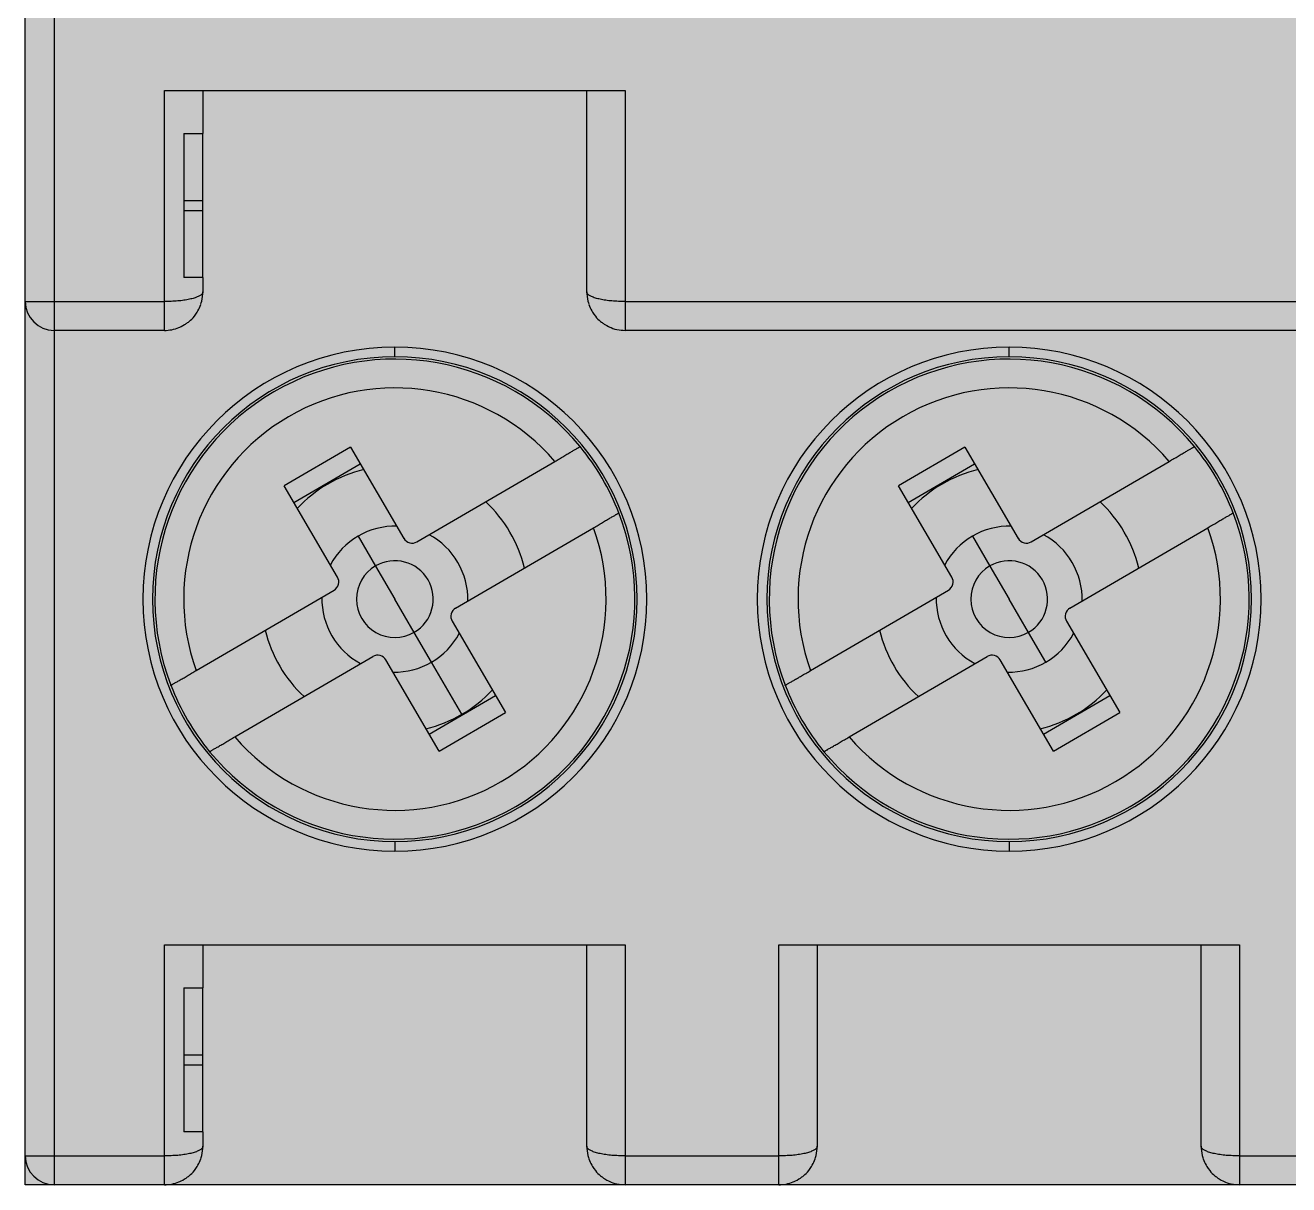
# Model space of a CAD drawing. Extents: x -20 to 2016, y -5898 to 916.
# Drawn here: x 955.75 to 968.92, y 38.16 to 50.24 of the extents above; entities that cross this region are included whole.
import ezdxf

# ---------------------------------------------------------------- set-up
doc = ezdxf.new("R2010")
doc.units = 0
doc.layers.add('MAIN-1', color=7, linetype='Continuous')
doc.layers.add('SYMS', color=7, linetype='Continuous')

msp = doc.modelspace()

# ---------------------------------------------------------------- hatches: boundary and pattern name
at = {"layer": 'SYMS', "true_color": 0x636466}
h = msp.add_hatch(color=251, dxfattribs=at)
h.dxf.hatch_style = 1
h.paths.add_polyline_path([(955.755, 38.159), (982.655, 38.159), (982.655, 117.159), (955.755, 117.159)])

# ---------------------------------------------------------------- linework, layer by layer
at = {"layer": 'MAIN-1'}
for p, q in [((955.755, 47.359), (955.755, 56.959)), ((956.055, 56.959), (956.055, 47.359)), ((957.205, 47.359), (957.205, 49.559)), ((957.205, 49.559), (962.005, 49.559)), ((957.605, 49.559), (957.605, 49.109)), ((961.605, 47.459), (961.605, 49.559)), ((962.005, 49.559), (962.005, 47.359)), ((957.405, 49.109), (957.405, 47.609)), ((957.405, 49.109), (957.605, 49.109)), ((957.605, 48.409), (957.605, 49.109)), ((957.605, 48.409), (957.405, 48.409)), ((957.405, 48.309), (957.605, 48.309)), ((957.605, 48.309), (957.605, 48.409)), ((957.605, 47.609), (957.605, 48.309)), ((957.605, 47.609), (957.405, 47.609)), ((957.605, 47.609), (957.605, 47.459)), ((957.479, 47.386), (957.465, 47.383)), ((957.491, 47.389), (957.479, 47.386)), ((957.504, 47.392), (957.491, 47.389)), ((957.515, 47.396), (957.504, 47.392)), ((957.526, 47.399), (957.515, 47.396)), ((957.537, 47.403), (957.526, 47.399)), ((957.546, 47.407), (957.537, 47.403)), ((957.555, 47.411), (957.546, 47.407)), ((957.564, 47.415), (957.555, 47.411)), ((957.571, 47.419), (957.564, 47.415)), ((957.578, 47.423), (957.571, 47.419)), ((957.584, 47.427), (957.578, 47.423)), ((957.59, 47.432), (957.584, 47.427)), ((957.594, 47.436), (957.59, 47.432)), ((957.593, 47.364), (957.598, 47.388)), ((957.598, 47.44), (957.594, 47.436)), ((957.601, 47.445), (957.598, 47.44)), ((957.598, 47.388), (957.602, 47.413)), ((957.603, 47.449), (957.601, 47.445)), ((957.602, 47.413), (957.604, 47.438)), ((957.604, 47.454), (957.603, 47.449)), ((957.605, 47.459), (957.604, 47.454)), ((957.604, 47.438), (957.605, 47.459)), ((961.605, 47.454), (961.605, 47.459)), ((961.605, 47.459), (961.605, 47.438)), ((961.606, 47.449), (961.605, 47.454)), ((961.605, 47.438), (961.607, 47.413)), ((961.608, 47.445), (961.606, 47.449)), ((961.607, 47.413), (961.611, 47.388)), ((961.611, 47.44), (961.608, 47.445)), ((961.615, 47.436), (961.611, 47.44)), ((961.611, 47.388), (961.616, 47.364)), ((961.619, 47.432), (961.615, 47.436)), ((961.625, 47.427), (961.619, 47.432)), ((961.631, 47.423), (961.625, 47.427)), ((961.638, 47.419), (961.631, 47.423)), ((961.645, 47.415), (961.638, 47.419)), ((961.654, 47.411), (961.645, 47.415)), ((961.663, 47.407), (961.654, 47.411)), ((961.672, 47.403), (961.663, 47.407)), ((961.683, 47.399), (961.672, 47.403)), ((961.694, 47.396), (961.683, 47.399)), ((961.706, 47.392), (961.694, 47.396)), ((961.718, 47.389), (961.706, 47.392)), ((961.731, 47.386), (961.718, 47.389)), ((961.744, 47.383), (961.731, 47.386)), ((955.755, 38.459), (955.755, 47.359)), ((955.755, 47.359), (956.055, 47.359)), ((956.055, 47.359), (957.205, 47.359)), ((956.055, 47.359), (956.055, 47.059)), ((957.205, 47.059), (957.205, 47.359)), ((957.222, 47.359), (957.205, 47.359)), ((957.24, 47.359), (957.222, 47.359)), ((957.257, 47.36), (957.24, 47.359)), ((957.275, 47.361), (957.257, 47.36)), ((957.292, 47.362), (957.275, 47.361)), ((957.309, 47.363), (957.292, 47.362)), ((957.326, 47.364), (957.309, 47.363)), ((957.343, 47.365), (957.326, 47.364)), ((957.359, 47.367), (957.343, 47.365)), ((957.376, 47.368), (957.359, 47.367)), ((957.392, 47.37), (957.376, 47.368)), ((957.407, 47.373), (957.392, 47.37)), ((957.422, 47.375), (957.407, 47.373)), ((957.437, 47.378), (957.422, 47.375)), ((957.451, 47.38), (957.437, 47.378)), ((957.465, 47.383), (957.451, 47.38)), ((957.545, 47.249), (957.554, 47.264)), ((957.554, 47.264), (957.562, 47.279)), ((957.562, 47.279), (957.569, 47.295)), ((957.569, 47.295), (957.576, 47.311)), ((957.576, 47.311), (957.582, 47.327)), ((957.584, 47.333), (957.588, 47.344)), ((957.588, 47.344), (957.593, 47.364)), ((961.616, 47.364), (961.621, 47.344)), ((961.621, 47.344), (961.625, 47.333)), ((961.627, 47.327), (961.633, 47.311)), ((961.633, 47.311), (961.64, 47.295)), ((961.64, 47.295), (961.647, 47.279)), ((961.647, 47.279), (961.656, 47.264)), ((961.656, 47.264), (961.664, 47.249)), ((961.758, 47.38), (961.744, 47.383)), ((961.772, 47.378), (961.758, 47.38)), ((961.787, 47.375), (961.772, 47.378)), ((961.802, 47.373), (961.787, 47.375)), ((961.818, 47.37), (961.802, 47.373)), ((961.834, 47.368), (961.818, 47.37)), ((961.85, 47.367), (961.834, 47.368)), ((961.866, 47.365), (961.85, 47.367)), ((961.883, 47.364), (961.866, 47.365)), ((961.9, 47.363), (961.883, 47.364)), ((961.917, 47.362), (961.9, 47.363)), ((961.934, 47.361), (961.917, 47.362)), ((961.952, 47.36), (961.934, 47.361)), ((961.969, 47.359), (961.952, 47.36)), ((961.987, 47.359), (961.969, 47.359)), ((962.005, 47.359), (961.987, 47.359)), ((962.005, 47.359), (976.405, 47.359)), ((962.005, 47.359), (962.005, 47.059)), ((957.415, 47.119), (957.424, 47.125)), ((957.424, 47.125), (957.431, 47.129)), ((957.431, 47.129), (957.439, 47.135)), ((957.439, 47.135), (957.446, 47.14)), ((957.446, 47.14), (957.454, 47.146)), ((957.454, 47.146), (957.461, 47.152)), ((957.461, 47.152), (957.468, 47.158)), ((957.468, 47.158), (957.475, 47.164)), ((957.475, 47.164), (957.489, 47.177)), ((957.489, 47.177), (957.502, 47.191)), ((957.502, 47.191), (957.516, 47.208)), ((957.516, 47.208), (957.531, 47.228)), ((957.531, 47.228), (957.541, 47.243)), ((957.535, 47.234), (957.545, 47.249)), ((957.541, 47.243), (957.535, 47.234)), ((961.664, 47.249), (961.674, 47.234)), ((961.674, 47.234), (961.668, 47.243)), ((961.668, 47.243), (961.678, 47.228)), ((961.678, 47.228), (961.694, 47.208)), ((961.694, 47.208), (961.707, 47.191)), ((961.707, 47.191), (961.72, 47.177)), ((961.72, 47.177), (961.734, 47.164)), ((961.734, 47.164), (961.741, 47.158)), ((961.741, 47.158), (961.748, 47.152)), ((961.748, 47.152), (961.756, 47.146)), ((961.756, 47.146), (961.763, 47.14)), ((961.763, 47.14), (961.77, 47.135)), ((961.77, 47.135), (961.778, 47.129)), ((961.778, 47.129), (961.785, 47.125)), ((961.785, 47.125), (961.794, 47.119)), ((956.055, 47.059), (956.055, 38.459)), ((957.205, 47.059), (956.055, 47.059)), ((957.205, 47.059), (957.224, 47.059)), ((957.224, 47.059), (957.243, 47.061)), ((957.243, 47.061), (957.262, 47.063)), ((957.262, 47.063), (957.281, 47.066)), ((957.281, 47.066), (957.3, 47.071)), ((957.3, 47.071), (957.319, 47.076)), ((957.319, 47.076), (957.337, 47.082)), ((957.337, 47.082), (957.355, 47.088)), ((957.355, 47.088), (957.366, 47.093)), ((957.366, 47.093), (957.378, 47.098)), ((957.378, 47.098), (957.396, 47.108)), ((957.396, 47.108), (957.415, 47.119)), ((961.794, 47.119), (961.813, 47.108)), ((961.813, 47.108), (961.831, 47.099)), ((961.831, 47.099), (961.844, 47.092)), ((961.844, 47.092), (961.857, 47.087)), ((961.857, 47.087), (961.877, 47.08)), ((961.877, 47.08), (961.898, 47.073)), ((961.898, 47.073), (961.919, 47.068)), ((961.919, 47.068), (961.94, 47.064)), ((961.94, 47.064), (961.961, 47.061)), ((961.961, 47.061), (961.983, 47.06)), ((961.983, 47.06), (962.005, 47.059)), ((976.405, 47.059), (962.005, 47.059)), ((959.605, 46.784), (959.605, 46.884)), ((966.005, 46.784), (966.005, 46.884)), ((959.144, 45.843), (958.453, 45.44)), ((959.144, 45.843), (959.698, 44.892)), ((961.454, 45.801), (961.463, 45.806)), ((961.463, 45.806), (961.471, 45.81)), ((961.471, 45.81), (961.478, 45.815)), ((961.478, 45.815), (961.485, 45.819)), ((961.485, 45.819), (961.492, 45.823)), ((961.492, 45.823), (961.498, 45.826)), ((961.498, 45.826), (961.504, 45.83)), ((961.504, 45.83), (961.509, 45.833)), ((961.509, 45.833), (961.514, 45.836)), ((961.514, 45.836), (961.518, 45.838)), ((961.518, 45.838), (961.522, 45.84)), ((961.522, 45.84), (961.525, 45.842)), ((961.525, 45.842), (961.528, 45.844)), ((961.528, 45.844), (961.531, 45.845)), ((961.531, 45.845), (961.532, 45.846)), ((961.532, 45.846), (961.534, 45.847)), ((961.534, 45.847), (961.534, 45.848)), ((961.534, 45.848), (961.535, 45.848)), ((965.544, 45.843), (964.853, 45.44)), ((965.544, 45.843), (966.098, 44.892)), ((967.854, 45.801), (967.863, 45.806)), ((967.863, 45.806), (967.871, 45.81)), ((967.871, 45.81), (967.878, 45.815)), ((967.878, 45.815), (967.885, 45.819)), ((967.885, 45.819), (967.892, 45.823)), ((967.892, 45.823), (967.898, 45.826)), ((967.898, 45.826), (967.904, 45.83)), ((967.904, 45.83), (967.909, 45.833)), ((967.909, 45.833), (967.914, 45.836)), ((967.914, 45.836), (967.918, 45.838)), ((967.918, 45.838), (967.922, 45.84)), ((967.922, 45.84), (967.925, 45.842)), ((967.925, 45.842), (967.928, 45.844)), ((967.928, 45.844), (967.931, 45.845)), ((967.931, 45.845), (967.932, 45.846)), ((967.932, 45.846), (967.934, 45.847)), ((967.934, 45.847), (967.934, 45.848)), ((967.934, 45.848), (967.935, 45.848)), ((959.835, 44.856), (961.272, 45.694)), ((961.272, 45.694), (961.284, 45.701)), ((961.284, 45.701), (961.296, 45.708)), ((961.296, 45.708), (961.307, 45.715)), ((961.307, 45.715), (961.319, 45.722)), ((961.319, 45.722), (961.331, 45.729)), ((961.331, 45.729), (961.342, 45.736)), ((961.342, 45.736), (961.354, 45.742)), ((961.354, 45.742), (961.365, 45.749)), ((961.365, 45.749), (961.376, 45.755)), ((961.376, 45.755), (961.387, 45.762)), ((961.387, 45.762), (961.397, 45.768)), ((961.397, 45.768), (961.408, 45.774)), ((961.408, 45.774), (961.418, 45.78)), ((961.418, 45.78), (961.427, 45.785)), ((961.427, 45.785), (961.437, 45.791)), ((961.437, 45.791), (961.446, 45.796)), ((961.446, 45.796), (961.454, 45.801)), ((966.235, 44.856), (967.672, 45.694)), ((967.672, 45.694), (967.684, 45.702)), ((967.684, 45.702), (967.696, 45.709)), ((967.696, 45.709), (967.708, 45.716)), ((967.708, 45.716), (967.72, 45.723)), ((967.72, 45.723), (967.732, 45.729)), ((967.732, 45.729), (967.743, 45.736)), ((967.743, 45.736), (967.754, 45.742)), ((967.754, 45.742), (967.765, 45.749)), ((967.765, 45.749), (967.776, 45.755)), ((967.776, 45.755), (967.787, 45.761)), ((967.787, 45.761), (967.797, 45.768)), ((967.797, 45.768), (967.807, 45.774)), ((967.807, 45.774), (967.817, 45.779)), ((967.817, 45.779), (967.827, 45.785)), ((967.827, 45.785), (967.837, 45.791)), ((967.837, 45.791), (967.846, 45.796)), ((967.846, 45.796), (967.854, 45.801)), ((958.554, 45.267), (959.245, 45.67)), ((964.954, 45.267), (965.645, 45.67)), ((959.007, 44.489), (958.453, 45.44)), ((965.407, 44.489), (964.853, 45.44)), ((961.921, 45.147), (961.925, 45.149)), ((961.925, 45.149), (961.928, 45.151)), ((961.928, 45.151), (961.931, 45.153)), ((961.931, 45.153), (961.934, 45.154)), ((961.934, 45.154), (961.935, 45.155)), ((961.935, 45.155), (961.937, 45.156)), ((961.937, 45.156), (961.938, 45.157)), ((961.938, 45.157), (961.938, 45.157)), ((968.321, 45.147), (968.325, 45.149)), ((968.325, 45.149), (968.328, 45.151)), ((968.328, 45.151), (968.331, 45.153)), ((968.331, 45.153), (968.334, 45.154)), ((968.334, 45.154), (968.335, 45.155)), ((968.335, 45.155), (968.337, 45.156)), ((968.337, 45.156), (968.338, 45.157)), ((968.338, 45.157), (968.338, 45.157)), ((961.687, 45.01), (961.699, 45.017)), ((961.699, 45.017), (961.711, 45.024)), ((961.711, 45.024), (961.722, 45.031)), ((961.722, 45.031), (961.734, 45.038)), ((961.734, 45.038), (961.745, 45.045)), ((961.745, 45.045), (961.757, 45.051)), ((961.757, 45.051), (961.768, 45.058)), ((961.768, 45.058), (961.779, 45.064)), ((961.779, 45.064), (961.79, 45.071)), ((961.79, 45.071), (961.8, 45.077)), ((961.8, 45.077), (961.811, 45.083)), ((961.811, 45.083), (961.821, 45.088)), ((961.821, 45.088), (961.83, 45.094)), ((961.83, 45.094), (961.84, 45.1)), ((961.84, 45.1), (961.849, 45.105)), ((961.849, 45.105), (961.857, 45.11)), ((961.857, 45.11), (961.866, 45.115)), ((961.866, 45.115), (961.874, 45.119)), ((961.874, 45.119), (961.881, 45.124)), ((961.881, 45.124), (961.888, 45.128)), ((961.888, 45.128), (961.895, 45.132)), ((961.895, 45.132), (961.901, 45.135)), ((961.901, 45.135), (961.907, 45.139)), ((961.907, 45.139), (961.912, 45.142)), ((961.912, 45.142), (961.917, 45.145)), ((961.917, 45.145), (961.921, 45.147)), ((968.087, 45.011), (968.099, 45.018)), ((968.099, 45.018), (968.111, 45.025)), ((968.111, 45.025), (968.123, 45.032)), ((968.123, 45.032), (968.135, 45.038)), ((968.135, 45.038), (968.146, 45.045)), ((968.146, 45.045), (968.157, 45.051)), ((968.157, 45.051), (968.168, 45.058)), ((968.168, 45.058), (968.179, 45.064)), ((968.179, 45.064), (968.19, 45.07)), ((968.19, 45.07), (968.2, 45.077)), ((968.2, 45.077), (968.21, 45.082)), ((968.21, 45.082), (968.22, 45.088)), ((968.22, 45.088), (968.23, 45.094)), ((968.23, 45.094), (968.24, 45.1)), ((968.24, 45.1), (968.249, 45.105)), ((968.249, 45.105), (968.257, 45.11)), ((968.257, 45.11), (968.266, 45.115)), ((968.266, 45.115), (968.274, 45.119)), ((968.274, 45.119), (968.281, 45.124)), ((968.281, 45.124), (968.288, 45.128)), ((968.288, 45.128), (968.295, 45.132)), ((968.295, 45.132), (968.301, 45.135)), ((968.301, 45.135), (968.307, 45.139)), ((968.307, 45.139), (968.312, 45.142)), ((968.312, 45.142), (968.317, 45.145)), ((968.317, 45.145), (968.321, 45.147)), ((959.222, 44.915), (959.403, 44.604)), ((960.238, 44.165), (961.675, 45.003)), ((961.675, 45.003), (961.687, 45.01)), ((965.622, 44.915), (965.803, 44.604)), ((966.638, 44.165), (968.075, 45.003)), ((968.075, 45.003), (968.087, 45.011)), ((959.403, 44.604), (959.605, 44.259)), ((965.803, 44.604), (966.005, 44.259)), ((957.534, 43.515), (958.971, 44.353)), ((959.806, 43.913), (959.605, 44.259)), ((963.934, 43.515), (965.371, 44.353)), ((966.206, 43.913), (966.005, 44.259)), ((960.202, 44.029), (960.756, 43.078)), ((966.602, 44.029), (967.156, 43.078)), ((959.987, 43.603), (959.806, 43.913)), ((966.387, 43.603), (966.206, 43.913)), ((957.937, 42.823), (959.374, 43.662)), ((960.065, 42.675), (959.511, 43.626)), ((960.304, 43.06), (959.987, 43.603)), ((964.337, 42.823), (965.774, 43.662)), ((966.465, 42.675), (965.911, 43.626)), ((957.399, 43.435), (957.409, 43.441)), ((957.409, 43.441), (957.419, 43.447)), ((957.419, 43.447), (957.43, 43.454)), ((957.43, 43.454), (957.441, 43.46)), ((957.441, 43.46), (957.452, 43.467)), ((957.452, 43.467), (957.464, 43.473)), ((957.464, 43.473), (957.475, 43.48)), ((957.475, 43.48), (957.487, 43.487)), ((957.487, 43.487), (957.499, 43.494)), ((957.499, 43.494), (957.511, 43.501)), ((957.511, 43.501), (957.522, 43.508)), ((957.522, 43.508), (957.534, 43.515)), ((963.799, 43.435), (963.809, 43.441)), ((963.809, 43.441), (963.819, 43.448)), ((963.819, 43.448), (963.83, 43.454)), ((963.83, 43.454), (963.841, 43.46)), ((963.841, 43.46), (963.852, 43.466)), ((963.852, 43.466), (963.863, 43.473)), ((963.863, 43.473), (963.875, 43.48)), ((963.875, 43.48), (963.886, 43.486)), ((963.886, 43.486), (963.898, 43.493)), ((963.898, 43.493), (963.91, 43.5)), ((963.91, 43.5), (963.922, 43.507)), ((963.922, 43.507), (963.934, 43.515)), ((957.271, 43.361), (957.272, 43.361)), ((957.272, 43.362), (957.274, 43.363)), ((957.272, 43.361), (957.272, 43.362)), ((957.274, 43.363), (957.276, 43.364)), ((957.276, 43.364), (957.278, 43.365)), ((957.278, 43.365), (957.281, 43.367)), ((957.281, 43.367), (957.284, 43.369)), ((957.284, 43.369), (957.288, 43.371)), ((957.288, 43.371), (957.292, 43.373)), ((957.292, 43.373), (957.297, 43.376)), ((957.297, 43.376), (957.302, 43.379)), ((957.302, 43.379), (957.308, 43.383)), ((957.308, 43.383), (957.314, 43.386)), ((957.314, 43.386), (957.321, 43.39)), ((957.321, 43.39), (957.328, 43.394)), ((957.328, 43.394), (957.336, 43.399)), ((957.336, 43.399), (957.343, 43.403)), ((957.343, 43.403), (957.352, 43.408)), ((957.352, 43.408), (957.36, 43.413)), ((957.36, 43.413), (957.369, 43.418)), ((957.369, 43.418), (957.379, 43.424)), ((957.379, 43.424), (957.389, 43.429)), ((957.389, 43.429), (957.399, 43.435)), ((963.671, 43.361), (963.672, 43.361)), ((963.672, 43.362), (963.674, 43.363)), ((963.672, 43.361), (963.672, 43.362)), ((963.674, 43.363), (963.676, 43.364)), ((963.676, 43.364), (963.678, 43.365)), ((963.678, 43.365), (963.681, 43.367)), ((963.681, 43.367), (963.684, 43.369)), ((963.684, 43.369), (963.688, 43.371)), ((963.688, 43.371), (963.692, 43.373)), ((963.692, 43.373), (963.697, 43.376)), ((963.697, 43.376), (963.702, 43.379)), ((963.702, 43.379), (963.708, 43.383)), ((963.708, 43.383), (963.714, 43.386)), ((963.714, 43.386), (963.721, 43.39)), ((963.721, 43.39), (963.728, 43.394)), ((963.728, 43.394), (963.736, 43.399)), ((963.736, 43.399), (963.743, 43.403)), ((963.743, 43.403), (963.752, 43.408)), ((963.752, 43.408), (963.761, 43.413)), ((963.761, 43.413), (963.77, 43.418)), ((963.77, 43.418), (963.779, 43.424)), ((963.779, 43.424), (963.789, 43.43)), ((963.789, 43.43), (963.799, 43.435)), ((960.655, 43.251), (959.964, 42.848)), ((967.055, 43.251), (966.364, 42.848)), ((960.065, 42.675), (960.756, 43.078)), ((966.465, 42.675), (967.156, 43.078)), ((957.855, 42.776), (957.867, 42.782)), ((957.867, 42.782), (957.878, 42.789)), ((957.878, 42.789), (957.89, 42.796)), ((957.89, 42.796), (957.902, 42.803)), ((957.902, 42.803), (957.914, 42.81)), ((957.914, 42.81), (957.925, 42.817)), ((957.925, 42.817), (957.937, 42.823)), ((964.255, 42.775), (964.266, 42.782)), ((964.266, 42.782), (964.278, 42.789)), ((964.278, 42.789), (964.289, 42.795)), ((964.289, 42.795), (964.301, 42.802)), ((964.301, 42.802), (964.313, 42.809)), ((964.313, 42.809), (964.325, 42.816)), ((964.325, 42.816), (964.337, 42.823)), ((957.674, 42.67), (957.675, 42.67)), ((957.675, 42.67), (957.675, 42.671)), ((957.675, 42.671), (957.677, 42.671)), ((957.677, 42.671), (957.679, 42.673)), ((957.679, 42.673), (957.681, 42.674)), ((957.681, 42.674), (957.684, 42.676)), ((957.684, 42.676), (957.687, 42.677)), ((957.687, 42.677), (957.691, 42.68)), ((957.691, 42.68), (957.695, 42.682)), ((957.695, 42.682), (957.7, 42.685)), ((957.7, 42.685), (957.705, 42.688)), ((957.705, 42.688), (957.711, 42.692)), ((957.711, 42.692), (957.717, 42.695)), ((957.717, 42.695), (957.724, 42.699)), ((957.724, 42.699), (957.731, 42.703)), ((957.731, 42.703), (957.739, 42.708)), ((957.739, 42.708), (957.747, 42.712)), ((957.747, 42.712), (957.755, 42.717)), ((957.755, 42.717), (957.763, 42.722)), ((957.763, 42.722), (957.773, 42.727)), ((957.773, 42.727), (957.782, 42.733)), ((957.782, 42.733), (957.792, 42.738)), ((957.792, 42.738), (957.802, 42.744)), ((957.802, 42.744), (957.812, 42.75)), ((957.812, 42.75), (957.822, 42.756)), ((957.822, 42.756), (957.833, 42.763)), ((957.833, 42.763), (957.844, 42.769)), ((957.844, 42.769), (957.855, 42.776)), ((964.074, 42.67), (964.075, 42.67)), ((964.075, 42.67), (964.076, 42.671)), ((964.076, 42.671), (964.077, 42.671)), ((964.077, 42.671), (964.079, 42.673)), ((964.079, 42.673), (964.081, 42.674)), ((964.081, 42.674), (964.084, 42.676)), ((964.084, 42.676), (964.087, 42.677)), ((964.087, 42.677), (964.091, 42.68)), ((964.091, 42.68), (964.095, 42.682)), ((964.095, 42.682), (964.1, 42.685)), ((964.1, 42.685), (964.105, 42.688)), ((964.105, 42.688), (964.111, 42.691)), ((964.111, 42.691), (964.117, 42.695)), ((964.117, 42.695), (964.124, 42.699)), ((964.124, 42.699), (964.131, 42.703)), ((964.131, 42.703), (964.139, 42.707)), ((964.139, 42.707), (964.147, 42.712)), ((964.147, 42.712), (964.155, 42.717)), ((964.155, 42.717), (964.164, 42.722)), ((964.164, 42.722), (964.173, 42.727)), ((964.173, 42.727), (964.182, 42.733)), ((964.182, 42.733), (964.192, 42.739)), ((964.192, 42.739), (964.202, 42.744)), ((964.202, 42.744), (964.212, 42.75)), ((964.212, 42.75), (964.223, 42.756)), ((964.223, 42.756), (964.233, 42.763)), ((964.233, 42.763), (964.244, 42.769)), ((964.244, 42.769), (964.255, 42.775)), ((959.605, 41.734), (959.605, 41.634)), ((966.005, 41.734), (966.005, 41.634)), ((957.205, 38.459), (957.205, 40.659)), ((957.205, 40.659), (962.005, 40.659)), ((957.605, 40.659), (957.605, 40.209)), ((961.605, 38.559), (961.605, 40.659)), ((962.005, 40.659), (962.005, 38.459)), ((963.605, 38.459), (963.605, 40.659)), ((963.605, 40.659), (968.405, 40.659)), ((964.005, 40.659), (964.005, 38.559)), ((968.005, 38.559), (968.005, 40.659)), ((968.405, 40.659), (968.405, 38.459)), ((957.405, 40.209), (957.405, 38.709)), ((957.405, 40.209), (957.605, 40.209)), ((957.605, 39.509), (957.605, 40.209)), ((957.605, 39.509), (957.405, 39.509)), ((957.605, 39.409), (957.605, 39.509)), ((957.405, 39.409), (957.605, 39.409)), ((957.605, 38.709), (957.605, 39.409)), ((957.605, 38.709), (957.405, 38.709)), ((957.605, 38.709), (957.605, 38.559)), ((955.755, 38.459), (956.055, 38.459)), ((956.055, 38.459), (957.205, 38.459)), ((956.055, 38.459), (956.055, 38.159)), ((957.205, 38.159), (957.205, 38.459)), ((957.222, 38.459), (957.205, 38.459)), ((957.24, 38.459), (957.222, 38.459)), ((957.257, 38.46), (957.24, 38.459)), ((957.275, 38.461), (957.257, 38.46)), ((957.292, 38.462), (957.275, 38.461)), ((957.309, 38.463), (957.292, 38.462)), ((957.326, 38.464), (957.309, 38.463)), ((957.343, 38.465), (957.326, 38.464)), ((957.359, 38.467), (957.343, 38.465)), ((957.376, 38.468), (957.359, 38.467)), ((957.392, 38.47), (957.376, 38.468)), ((957.407, 38.473), (957.392, 38.47)), ((957.422, 38.475), (957.407, 38.473)), ((957.437, 38.478), (957.422, 38.475)), ((957.451, 38.48), (957.437, 38.478)), ((957.465, 38.483), (957.451, 38.48)), ((957.479, 38.486), (957.465, 38.483)), ((957.491, 38.489), (957.479, 38.486)), ((957.504, 38.492), (957.491, 38.489)), ((957.515, 38.496), (957.504, 38.492)), ((957.526, 38.499), (957.515, 38.496)), ((957.537, 38.503), (957.526, 38.499)), ((957.546, 38.507), (957.537, 38.503)), ((957.555, 38.511), (957.546, 38.507)), ((957.564, 38.515), (957.555, 38.511)), ((957.571, 38.519), (957.564, 38.515)), ((957.578, 38.523), (957.571, 38.519)), ((957.584, 38.527), (957.578, 38.523)), ((957.59, 38.532), (957.584, 38.527)), ((957.584, 38.433), (957.588, 38.444)), ((957.588, 38.444), (957.593, 38.464)), ((957.594, 38.536), (957.59, 38.532)), ((957.593, 38.464), (957.598, 38.488)), ((957.598, 38.54), (957.594, 38.536)), ((957.601, 38.545), (957.598, 38.54)), ((957.598, 38.488), (957.602, 38.513)), ((957.603, 38.549), (957.601, 38.545)), ((957.602, 38.513), (957.604, 38.538)), ((957.604, 38.554), (957.603, 38.549)), ((957.605, 38.559), (957.604, 38.554)), ((957.604, 38.538), (957.605, 38.559)), ((961.605, 38.554), (961.605, 38.559)), ((961.605, 38.559), (961.605, 38.538)), ((961.606, 38.549), (961.605, 38.554)), ((961.605, 38.538), (961.607, 38.513)), ((961.608, 38.545), (961.606, 38.549)), ((961.607, 38.513), (961.611, 38.488)), ((961.611, 38.54), (961.608, 38.545)), ((961.615, 38.536), (961.611, 38.54)), ((961.611, 38.488), (961.616, 38.464)), ((961.619, 38.532), (961.615, 38.536)), ((961.616, 38.464), (961.621, 38.444)), ((961.625, 38.527), (961.619, 38.532)), ((961.621, 38.444), (961.625, 38.433)), ((961.631, 38.523), (961.625, 38.527)), ((961.638, 38.519), (961.631, 38.523)), ((961.645, 38.515), (961.638, 38.519)), ((961.654, 38.511), (961.645, 38.515)), ((961.663, 38.507), (961.654, 38.511)), ((961.672, 38.503), (961.663, 38.507)), ((961.683, 38.499), (961.672, 38.503)), ((961.694, 38.496), (961.683, 38.499)), ((961.706, 38.492), (961.694, 38.496)), ((961.718, 38.489), (961.706, 38.492)), ((961.731, 38.486), (961.718, 38.489)), ((961.744, 38.483), (961.731, 38.486)), ((961.758, 38.48), (961.744, 38.483)), ((961.772, 38.478), (961.758, 38.48)), ((961.787, 38.475), (961.772, 38.478)), ((961.802, 38.473), (961.787, 38.475)), ((961.818, 38.47), (961.802, 38.473)), ((961.834, 38.468), (961.818, 38.47)), ((961.85, 38.467), (961.834, 38.468)), ((961.866, 38.465), (961.85, 38.467)), ((961.883, 38.464), (961.866, 38.465)), ((961.9, 38.463), (961.883, 38.464)), ((961.917, 38.462), (961.9, 38.463)), ((961.934, 38.461), (961.917, 38.462)), ((961.952, 38.46), (961.934, 38.461)), ((961.969, 38.459), (961.952, 38.46)), ((961.987, 38.459), (961.969, 38.459)), ((962.005, 38.459), (961.987, 38.459)), ((962.005, 38.459), (963.605, 38.459)), ((962.005, 38.459), (962.005, 38.159)), ((963.605, 38.159), (963.605, 38.459)), ((963.622, 38.459), (963.605, 38.459)), ((963.64, 38.459), (963.622, 38.459)), ((963.657, 38.46), (963.64, 38.459)), ((963.675, 38.461), (963.657, 38.46)), ((963.692, 38.462), (963.675, 38.461)), ((963.709, 38.463), (963.692, 38.462)), ((963.726, 38.464), (963.709, 38.463)), ((963.743, 38.465), (963.726, 38.464)), ((963.759, 38.467), (963.743, 38.465)), ((963.776, 38.468), (963.759, 38.467)), ((963.792, 38.47), (963.776, 38.468)), ((963.807, 38.473), (963.792, 38.47)), ((963.822, 38.475), (963.807, 38.473)), ((963.837, 38.478), (963.822, 38.475)), ((963.851, 38.48), (963.837, 38.478)), ((963.865, 38.483), (963.851, 38.48)), ((963.879, 38.486), (963.865, 38.483)), ((963.891, 38.489), (963.879, 38.486)), ((963.904, 38.492), (963.891, 38.489)), ((963.915, 38.496), (963.904, 38.492)), ((963.926, 38.499), (963.915, 38.496)), ((963.937, 38.503), (963.926, 38.499)), ((963.946, 38.507), (963.937, 38.503)), ((963.955, 38.511), (963.946, 38.507)), ((963.964, 38.515), (963.955, 38.511)), ((963.971, 38.519), (963.964, 38.515)), ((963.978, 38.523), (963.971, 38.519)), ((963.984, 38.527), (963.978, 38.523)), ((963.99, 38.532), (963.984, 38.527)), ((963.984, 38.433), (963.988, 38.444)), ((963.988, 38.444), (963.993, 38.464)), ((963.994, 38.536), (963.99, 38.532)), ((963.993, 38.464), (963.998, 38.488)), ((963.998, 38.54), (963.994, 38.536)), ((964.001, 38.545), (963.998, 38.54)), ((963.998, 38.488), (964.002, 38.513)), ((964.003, 38.549), (964.001, 38.545)), ((964.002, 38.513), (964.004, 38.538)), ((964.004, 38.554), (964.003, 38.549)), ((964.005, 38.559), (964.004, 38.554)), ((964.004, 38.538), (964.005, 38.559)), ((968.005, 38.554), (968.005, 38.559)), ((968.005, 38.559), (968.005, 38.538)), ((968.006, 38.549), (968.005, 38.554)), ((968.005, 38.538), (968.007, 38.513)), ((968.008, 38.545), (968.006, 38.549)), ((968.007, 38.513), (968.011, 38.488)), ((968.011, 38.54), (968.008, 38.545)), ((968.015, 38.536), (968.011, 38.54)), ((968.011, 38.488), (968.016, 38.464)), ((968.019, 38.532), (968.015, 38.536)), ((968.016, 38.464), (968.021, 38.444)), ((968.025, 38.527), (968.019, 38.532)), ((968.021, 38.444), (968.025, 38.433)), ((968.031, 38.523), (968.025, 38.527)), ((968.038, 38.519), (968.031, 38.523)), ((968.045, 38.515), (968.038, 38.519)), ((968.054, 38.511), (968.045, 38.515)), ((968.063, 38.507), (968.054, 38.511)), ((968.072, 38.503), (968.063, 38.507)), ((968.083, 38.499), (968.072, 38.503)), ((968.094, 38.496), (968.083, 38.499)), ((968.106, 38.492), (968.094, 38.496)), ((968.118, 38.489), (968.106, 38.492)), ((968.131, 38.486), (968.118, 38.489)), ((968.144, 38.483), (968.131, 38.486)), ((968.158, 38.48), (968.144, 38.483)), ((968.172, 38.478), (968.158, 38.48)), ((968.187, 38.475), (968.172, 38.478)), ((968.202, 38.473), (968.187, 38.475)), ((968.218, 38.47), (968.202, 38.473)), ((968.234, 38.468), (968.218, 38.47)), ((968.25, 38.467), (968.234, 38.468)), ((968.266, 38.465), (968.25, 38.467)), ((968.283, 38.464), (968.266, 38.465)), ((968.3, 38.463), (968.283, 38.464)), ((968.317, 38.462), (968.3, 38.463)), ((968.334, 38.461), (968.317, 38.462)), ((968.352, 38.46), (968.334, 38.461)), ((968.369, 38.459), (968.352, 38.46)), ((968.387, 38.459), (968.369, 38.459)), ((968.405, 38.459), (968.387, 38.459)), ((968.405, 38.459), (970.005, 38.459)), ((968.405, 38.459), (968.405, 38.159)), ((957.502, 38.291), (957.516, 38.308)), ((957.516, 38.308), (957.531, 38.328)), ((957.531, 38.328), (957.541, 38.343)), ((957.535, 38.334), (957.545, 38.349)), ((957.541, 38.343), (957.535, 38.334)), ((957.545, 38.349), (957.554, 38.364)), ((957.554, 38.364), (957.562, 38.379)), ((957.562, 38.379), (957.569, 38.395)), ((957.569, 38.395), (957.576, 38.411)), ((957.576, 38.411), (957.582, 38.427)), ((961.627, 38.427), (961.633, 38.411)), ((961.633, 38.411), (961.64, 38.395)), ((961.64, 38.395), (961.647, 38.379)), ((961.647, 38.379), (961.656, 38.364)), ((961.656, 38.364), (961.664, 38.349)), ((961.664, 38.349), (961.674, 38.334)), ((961.674, 38.334), (961.668, 38.343)), ((961.668, 38.343), (961.678, 38.328)), ((961.678, 38.328), (961.694, 38.308)), ((961.694, 38.308), (961.707, 38.291)), ((963.902, 38.291), (963.916, 38.308)), ((963.916, 38.308), (963.931, 38.328)), ((963.931, 38.328), (963.941, 38.343)), ((963.935, 38.334), (963.945, 38.349)), ((963.941, 38.343), (963.935, 38.334)), ((963.945, 38.349), (963.954, 38.364)), ((963.954, 38.364), (963.962, 38.379)), ((963.962, 38.379), (963.969, 38.395)), ((963.969, 38.395), (963.976, 38.411)), ((963.976, 38.411), (963.982, 38.427)), ((968.027, 38.427), (968.033, 38.411)), ((968.033, 38.411), (968.04, 38.395)), ((968.04, 38.395), (968.047, 38.379)), ((968.047, 38.379), (968.056, 38.364)), ((968.056, 38.364), (968.064, 38.349)), ((968.064, 38.349), (968.074, 38.334)), ((968.074, 38.334), (968.068, 38.343)), ((968.068, 38.343), (968.078, 38.328)), ((968.078, 38.328), (968.094, 38.308)), ((968.094, 38.308), (968.107, 38.291)), ((957.3, 38.171), (957.319, 38.176)), ((957.319, 38.176), (957.337, 38.182)), ((957.337, 38.182), (957.355, 38.188)), ((957.355, 38.188), (957.366, 38.193)), ((957.366, 38.193), (957.378, 38.198)), ((957.378, 38.198), (957.396, 38.208)), ((957.396, 38.208), (957.415, 38.219)), ((957.415, 38.219), (957.424, 38.225)), ((957.424, 38.225), (957.431, 38.229)), ((957.431, 38.229), (957.439, 38.235)), ((957.439, 38.235), (957.446, 38.24)), ((957.446, 38.24), (957.454, 38.246)), ((957.454, 38.246), (957.461, 38.252)), ((957.461, 38.252), (957.468, 38.258)), ((957.468, 38.258), (957.475, 38.264)), ((957.475, 38.264), (957.489, 38.277)), ((957.489, 38.277), (957.502, 38.291)), ((961.707, 38.291), (961.72, 38.277)), ((961.72, 38.277), (961.734, 38.264)), ((961.734, 38.264), (961.741, 38.258)), ((961.741, 38.258), (961.748, 38.252)), ((961.748, 38.252), (961.756, 38.246)), ((961.756, 38.246), (961.763, 38.24)), ((961.763, 38.24), (961.77, 38.235)), ((961.77, 38.235), (961.778, 38.229)), ((961.778, 38.229), (961.785, 38.225)), ((961.785, 38.225), (961.794, 38.219)), ((961.794, 38.219), (961.813, 38.208)), ((961.813, 38.208), (961.831, 38.199)), ((961.831, 38.199), (961.844, 38.192)), ((961.844, 38.192), (961.857, 38.187)), ((961.857, 38.187), (961.877, 38.18)), ((961.877, 38.18), (961.898, 38.173)), ((961.898, 38.173), (961.919, 38.168)), ((963.7, 38.171), (963.719, 38.176)), ((963.719, 38.176), (963.737, 38.182)), ((963.737, 38.182), (963.755, 38.188)), ((963.755, 38.188), (963.766, 38.193)), ((963.766, 38.193), (963.778, 38.198)), ((963.778, 38.198), (963.796, 38.208)), ((963.796, 38.208), (963.815, 38.219)), ((963.815, 38.219), (963.824, 38.225)), ((963.824, 38.225), (963.831, 38.229)), ((963.831, 38.229), (963.839, 38.235)), ((963.839, 38.235), (963.846, 38.24)), ((963.846, 38.24), (963.854, 38.246)), ((963.854, 38.246), (963.861, 38.252)), ((963.861, 38.252), (963.868, 38.258)), ((963.868, 38.258), (963.875, 38.264)), ((963.875, 38.264), (963.889, 38.277)), ((963.889, 38.277), (963.902, 38.291)), ((968.107, 38.291), (968.12, 38.277)), ((968.12, 38.277), (968.134, 38.264)), ((968.134, 38.264), (968.141, 38.258)), ((968.141, 38.258), (968.148, 38.252)), ((968.148, 38.252), (968.156, 38.246)), ((968.156, 38.246), (968.163, 38.24)), ((968.163, 38.24), (968.17, 38.235)), ((968.17, 38.235), (968.178, 38.229)), ((968.178, 38.229), (968.185, 38.225)), ((968.185, 38.225), (968.194, 38.219)), ((968.194, 38.219), (968.213, 38.208)), ((968.213, 38.208), (968.231, 38.199)), ((968.231, 38.199), (968.244, 38.192)), ((968.244, 38.192), (968.257, 38.187)), ((968.257, 38.187), (968.277, 38.18)), ((968.277, 38.18), (968.298, 38.173)), ((968.298, 38.173), (968.319, 38.168)), ((957.205, 38.159), (956.055, 38.159)), ((962.005, 38.159), (957.205, 38.159)), ((957.205, 38.159), (957.224, 38.159)), ((957.224, 38.159), (957.243, 38.161)), ((957.243, 38.161), (957.262, 38.163)), ((957.262, 38.163), (957.281, 38.166)), ((957.281, 38.166), (957.3, 38.171)), ((961.919, 38.168), (961.94, 38.164)), ((961.94, 38.164), (961.961, 38.161)), ((961.961, 38.161), (961.983, 38.16)), ((961.983, 38.16), (962.005, 38.159)), ((963.605, 38.159), (962.005, 38.159)), ((968.405, 38.159), (963.605, 38.159)), ((963.605, 38.159), (963.624, 38.159)), ((963.624, 38.159), (963.643, 38.161)), ((963.643, 38.161), (963.662, 38.163)), ((963.662, 38.163), (963.681, 38.166)), ((963.681, 38.166), (963.7, 38.171)), ((968.319, 38.168), (968.34, 38.164)), ((968.34, 38.164), (968.361, 38.161)), ((968.361, 38.161), (968.383, 38.16)), ((968.383, 38.16), (968.405, 38.159)), ((970.005, 38.159), (968.405, 38.159))]:
    msp.add_line(p, q, dxfattribs=at)
for centre, radius, start, end in [((956.055, 47.359), 0.3, 180, 270), ((959.605, 44.259), 2.625, 0, 180), ((966.005, 44.259), 2.625, 0, 180), ((959.605, 44.259), 2.525, 90, 270), ((959.605, 44.259), 2.5, 39.4607, 201.047), ((959.605, 44.259), 2.525, 270, 90), ((966.005, 44.259), 2.525, 90, 270), ((966.005, 44.259), 2.5, 39.4607, 201.047), ((966.005, 44.259), 2.525, 270, 90), ((959.605, 44.259), 2.2, 40.7295, 199.7781), ((966.005, 44.259), 2.2, 40.7295, 199.7781), ((959.605, 44.259), 2.5, 30.2538, 39.4607), ((966.005, 44.259), 2.5, 30.2538, 39.4607), ((959.605, 44.259), 1.388, 103.5005, 120.2538), ((966.005, 44.259), 1.388, 103.5005, 120.2538), ((959.605, 44.259), 1.388, 120.2538, 137.0071), ((959.605, 44.259), 2.5, 21.0469, 30.2538), ((966.005, 44.259), 1.388, 120.2538, 137.0071), ((966.005, 44.259), 2.5, 21.0469, 30.2538), ((959.605, 44.259), 2.5, 219.4607, 21.0469), ((959.605, 44.259), 1.388, 13.5006, 47.0071), ((966.005, 44.259), 2.5, 219.4607, 21.0469), ((966.005, 44.259), 1.388, 13.5006, 47.0071), ((959.605, 44.259), 0.76, 88.4865, 120.2538), ((966.005, 44.259), 0.76, 88.4865, 120.2538), ((959.605, 44.259), 2.2, 220.7295, 19.7781), ((959.605, 44.259), 0.76, 120.2538, 152.0212), ((959.785, 44.943), 0.1, 210.2538, 300.2538), ((959.605, 44.259), 0.76, 358.4865, 62.0212), ((966.005, 44.259), 2.2, 220.7295, 19.7781), ((966.005, 44.259), 0.76, 120.2538, 152.0212), ((966.185, 44.943), 0.1, 210.2538, 300.2538), ((966.005, 44.259), 0.76, 358.4865, 62.0212), ((959.605, 44.259), 0.4, 300.2539, 120.2538), ((966.005, 44.259), 0.4, 300.2539, 120.2538), ((958.921, 44.439), 0.1, 300.2538, 30.2538), ((959.605, 44.259), 0.4, 120.2538, 300.2539), ((965.321, 44.439), 0.1, 300.2538, 30.2538), ((966.005, 44.259), 0.4, 120.2538, 300.2539), ((959.605, 44.259), 2.625, 180, 0), ((959.605, 44.259), 0.76, 178.4865, 242.0212), ((966.005, 44.259), 2.625, 180, 0), ((966.005, 44.259), 0.76, 178.4865, 242.0212), ((960.288, 44.079), 0.1, 120.2538, 210.2538), ((966.688, 44.079), 0.1, 120.2538, 210.2538), ((959.605, 44.259), 1.388, 193.5005, 227.0071), ((959.605, 44.259), 0.76, 300.2539, 332.0212), ((966.005, 44.259), 1.388, 193.5005, 227.0071), ((966.005, 44.259), 0.76, 300.2539, 332.0212), ((959.425, 43.575), 0.1, 30.2538, 120.2538), ((959.605, 44.259), 0.76, 268.4865, 300.2539), ((965.825, 43.575), 0.1, 30.2538, 120.2538), ((966.005, 44.259), 0.76, 268.4865, 300.2539), ((959.605, 44.259), 2.5, 201.047, 210.2538), ((959.605, 44.259), 1.388, 300.2538, 317.0071), ((966.005, 44.259), 2.5, 201.047, 210.2538), ((966.005, 44.259), 1.388, 300.2538, 317.0071), ((959.605, 44.259), 1.388, 283.5005, 300.2538), ((966.005, 44.259), 1.388, 283.5005, 300.2538), ((959.605, 44.259), 2.5, 210.2538, 219.4607), ((966.005, 44.259), 2.5, 210.2538, 219.4607), ((956.055, 38.459), 0.3, 180, 270)]:
    msp.add_arc(centre, radius, start, end, dxfattribs=at)
at = {"layer": 'SYMS'}
msp.add_lwpolyline([(955.755, 117.159), (982.655, 117.159), (982.655, 38.159), (955.755, 38.159)], close=True, dxfattribs=at)

doc.saveas('drawing.dxf')
